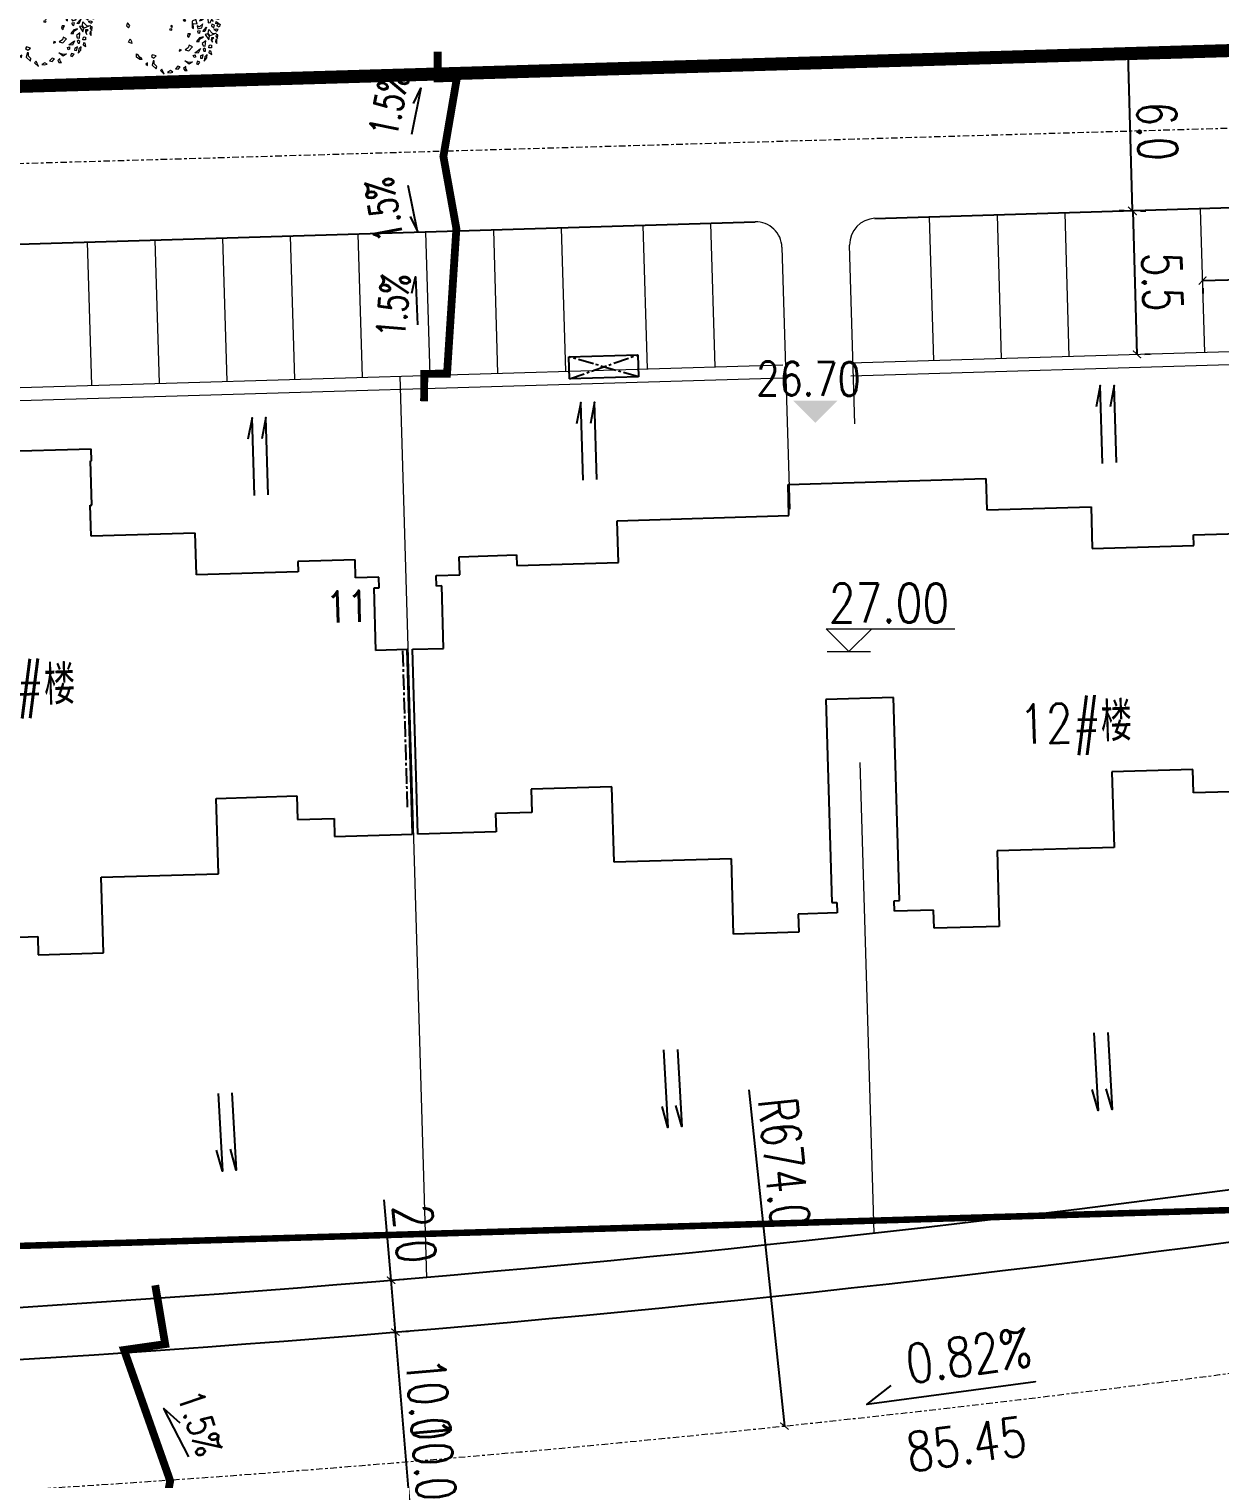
# Model space of a CAD drawing. Header units: inches. Extents: x 393 to 1582, y 246 to 1188.
# Drawn here: x 1165.7 to 1211.4, y 515.7 to 571.3 of the extents above; entities that cross this region are included whole.
import ezdxf

# ---------------------------------------------------------------- set-up
doc = ezdxf.new("R2010")
doc.units = ezdxf.units.IN
doc.header["$MEASUREMENT"] = 0
for name, pattern in [('CENTERX2', [4, 2.5, -0.5, 0.5, -0.5]), ('DASHED2', [0.375, 0.25, -0.125]), ('DOTE', [2.42, 2, -0.2, 0.02, -0.2])]:
    doc.linetypes.add(name, pattern=pattern)
for name, color, linetype, lineweight in [('buildelev', 2, 'Continuous', 20), ('parking', 30, 'Continuous', 18), ('ROAD', 1, 'Continuous', 25), ('ROAD-CENTER', 7, 'CENTERX2', 18), ('walk', 2, 'Continuous', 18), ('围墙', 75, 'FENCELINE1', 15), ('建筑型号', 2, 'Continuous', 18), ('树', 84, 'Continuous', 15)]:
    doc.layers.add(name, color=color, linetype=linetype, lineweight=lineweight)
for name, color, linetype in [('drain', 4, 'Continuous'), ('ELEV', 1, 'Continuous'), ('ROAD-TEXT', 4, 'Continuous'), ('roaddim', 2, 'Continuous'), ('roadradiu', 3, 'Continuous'), ('rod', 1, 'Continuous'), ('公共绿地', 3, 'Continuous'), ('外墙', 42, 'Continuous'), ('建筑层数', 7, 'Continuous'), ('车库边线', 4, 'DOTE')]:
    doc.layers.add(name, color=color, linetype=linetype)
doc.styles.add('_HZTXT', font='txt.shx', dxfattribs={"width": 0.8, "bigfont": 'hztxt.shx'})
doc.styles.add('DIM_FONT', font='SIMPLEX.shx', dxfattribs={"width": 0.8})
doc.styles.add('HZ', font='simplex.shx', dxfattribs={"width": 0.7, "bigfont": 'hztxt.shx'})
doc.styles.add('RO', font='romans.shx', dxfattribs={"width": 0.8})
doc.linetypes.add('FENCELINE1', pattern='A,0.25,-0.1,[133,ltypeshp.shx,S=0.1,R=0,X=-0.1,Y=0],-0.1,1', length=1.45)
doc.dimstyles.new('NORMAL', dxfattribs={"dimtxt": 1.5, "dimasz": 0.3, "dimexe": 0.5, "dimexo": 0.3, "dimgap": 0.3, "dimtad": 1, "dimdec": 1, "dimzin": 1, "dimdsep": 46, "dimtxsty": 'HZ', "dimblk": 'ARCHTICK', "dimcen": 0, "dimclrt": 256, "dimadec": 0, "dimazin": 0, "dimtfac": 1, "dimtdec": 1, "dimtofl": 0, "dimtmove": 0, "dimatfit": 3, "dimldrblk": 'ARCHTICK', "dimfxl": 1, "dimtolj": 2, "dimtzin": 0, "dimarcsym": 0})

# ---------------------------------------------------------------- blocks, each defined once
blk = doc.blocks.new('_ARCHTICK')
at = {"color": 0, "linetype": 'ByBlock', "const_width": 0.15}
blk.add_lwpolyline([(-0.5, -0.5), (0.5, 0.5)], dxfattribs=at)
blk = doc.blocks.new('*D98')
at = {"layer": 'DEFPOINTS', "color": 0, "ltscale": 0.3, "transparency": 16777216}
for p in [(1179.789, 521.316), (1179.789, 521.316), (1180.623, 511.351)]:
    blk.add_point(p, dxfattribs=at)
at = {"layer": 'roaddim', "color": 0, "lineweight": -2, "ltscale": 0.3, "transparency": 16777216}
for p, q in [((1180.623, 511.351), (1179.789, 521.316)), ((1180.088, 521.341), (1180.287, 521.358)), ((1180.922, 511.376), (1181.121, 511.393))]:
    blk.add_line(p, q, dxfattribs=at)
at = {"layer": 'roaddim', "color": 0, "lineweight": -2, "ltscale": 0.3, "transparency": 16777216, "xscale": 0.3, "yscale": 0.3, "zscale": 0.3}
for p, rotation in [((1179.789, 521.316), 94.78542246454629), ((1180.623, 511.351), 274.7854224645463)]:
    blk.add_blockref('_ARCHTICK', p, dxfattribs=dict(at, rotation=rotation))
at = {"layer": 'roaddim', "ltscale": 0.3, "transparency": 16777216, "insert": (1181.252, 516.421), "char_height": 1.5, "attachment_point": 5, "rotation": 274.7854, "style": 'HZ'}
blk.add_mtext('\\A2;10.0', dxfattribs=at)
blk = doc.blocks.new('*D99')
at = {"layer": 'DEFPOINTS', "color": 0, "ltscale": 0.3, "transparency": 16777216}
for p in [(1179.622, 523.309), (1179.622, 523.309), (1179.789, 521.316)]:
    blk.add_point(p, dxfattribs=at)
at = {"layer": 'roaddim', "color": 0, "lineweight": -2, "ltscale": 0.3, "transparency": 16777216}
for p, q in [((1179.622, 523.309), (1179.363, 526.398)), ((1179.921, 523.334), (1180.12, 523.351)), ((1179.789, 521.316), (1179.622, 523.309)), ((1180.088, 521.341), (1180.287, 521.358))]:
    blk.add_line(p, q, dxfattribs=at)
at = {"layer": 'roaddim', "color": 0, "lineweight": -2, "ltscale": 0.3, "transparency": 16777216, "xscale": 0.3, "yscale": 0.3, "zscale": 0.3}
for p, rotation in [((1179.622, 523.309), 94.78542246454634), ((1179.789, 521.316), 274.7854224645463)]:
    blk.add_blockref('_ARCHTICK', p, dxfattribs=dict(at, rotation=rotation))
at = {"layer": 'roaddim', "ltscale": 0.3, "transparency": 16777216, "insert": (1180.526, 525.091), "char_height": 1.5, "attachment_point": 5, "rotation": 274.7854, "style": 'HZ'}
blk.add_mtext('\\A2;2.0', dxfattribs=at)
blk = doc.blocks.new('*D70')
at = {"layer": 'DEFPOINTS', "color": 0, "ltscale": 0.3, "transparency": 16777216}
for p in [(1207.901, 570.404), (1208.067, 564.377), (1208.067, 564.377)]:
    blk.add_point(p, dxfattribs=at)
at = {"layer": 'roaddim', "color": 0, "lineweight": -2, "ltscale": 0.3, "transparency": 16777216}
for p, q in [((1207.601, 570.396), (1207.401, 570.39)), ((1207.901, 570.404), (1208.067, 564.377)), ((1207.767, 564.369), (1207.567, 564.363))]:
    blk.add_line(p, q, dxfattribs=at)
at = {"layer": 'roaddim', "color": 0, "lineweight": -2, "ltscale": 0.3, "transparency": 16777216, "xscale": 0.3, "yscale": 0.3, "zscale": 0.3}
for p, rotation in [((1207.901, 570.404), 91.57745783525081), ((1208.067, 564.377), 271.5774578352508)]:
    blk.add_blockref('_ARCHTICK', p, dxfattribs=dict(at, rotation=rotation))
at = {"layer": 'roaddim', "ltscale": 0.3, "transparency": 16777216, "insert": (1209.033, 567.419), "char_height": 1.5, "attachment_point": 5, "rotation": 271.5775, "style": 'HZ'}
blk.add_mtext('\\A2;6.0', dxfattribs=at)
blk = doc.blocks.new('*D256')
at = {"layer": 'DEFPOINTS', "color": 0, "ltscale": 0.3, "transparency": 16777216}
for p in [(1208.09, 564.354), (1208.253, 558.857), (1208.253, 558.857)]:
    blk.add_point(p, dxfattribs=at)
at = {"layer": 'roaddim', "color": 0, "lineweight": -2, "ltscale": 0.3, "transparency": 16777216}
for p, q in [((1208.09, 564.354), (1208.253, 558.857)), ((1208.39, 564.363), (1208.59, 564.369)), ((1208.553, 558.866), (1208.753, 558.872))]:
    blk.add_line(p, q, dxfattribs=at)
at = {"layer": 'roaddim', "color": 0, "lineweight": -2, "ltscale": 0.3, "transparency": 16777216, "xscale": 0.3, "yscale": 0.3, "zscale": 0.3}
for p, rotation in [((1208.09, 564.354), 91.69491554561874), ((1208.253, 558.857), 271.6949155456188)]:
    blk.add_blockref('_ARCHTICK', p, dxfattribs=dict(at, rotation=rotation))
at = {"layer": 'roaddim', "ltscale": 0.3, "transparency": 16777216, "insert": (1209.221, 561.637), "char_height": 1.5, "attachment_point": 5, "rotation": 271.6949, "style": 'HZ'}
blk.add_mtext('\\A2;5.5', dxfattribs=at)
blk = doc.blocks.new('*D257')
at = {"layer": 'DEFPOINTS', "color": 0, "ltscale": 0.3, "transparency": 16777216}
for p in [(1213.369, 561.769), (1213.369, 561.769), (1210.77, 561.692)]:
    blk.add_point(p, dxfattribs=at)
at = {"layer": 'roaddim', "color": 0, "lineweight": -2, "ltscale": 0.3, "transparency": 16777216}
for p, q in [((1210.77, 561.692), (1213.369, 561.769)), ((1213.369, 561.769), (1216.418, 561.859)), ((1210.779, 561.392), (1210.785, 561.193)), ((1213.378, 561.469), (1213.384, 561.269))]:
    blk.add_line(p, q, dxfattribs=at)
at = {"layer": 'roaddim', "color": 0, "lineweight": -2, "ltscale": 0.3, "transparency": 16777216, "xscale": 0.3, "yscale": 0.3, "zscale": 0.3}
for p, rotation in [((1210.77, 561.692), 181.6949155456512), ((1213.369, 561.769), 1.694915545651219)]:
    blk.add_blockref('_ARCHTICK', p, dxfattribs=dict(at, rotation=rotation))
at = {"layer": 'roaddim', "ltscale": 0.3, "transparency": 16777216, "insert": (1215.012, 562.868), "char_height": 1.5, "attachment_point": 5, "rotation": 1.6949, "style": 'HZ'}
blk.add_mtext('\\A2;2.6', dxfattribs=at)
blk = doc.blocks.new('bg')
at = {"layer": 'buildelev'}
blk.add_line((403415.903, 597892.095), (403417.408, 597892.095), dxfattribs=at)
blk.add_lwpolyline([(403417.451, 597892.89), (403416.656, 597892.095), (403415.86, 597892.89), (403420.35, 597892.89)], dxfattribs=at)
blk = doc.blocks.new('psss')
at = {"layer": 'drain', "ltscale": 3}
for points in [[(-2.979, 0.527), (0.007, 0.531), (-0.808, 0.714)], [(-2.967, -0.004), (0, 0), (-0.815, 0.183)]]:
    blk.add_lwpolyline(points, dxfattribs=at)
blk = doc.blocks.new('A$C614504CE')
at = {"layer": 'ROAD-TEXT', "ltscale": 0.1, "const_width": 0.3}
blk.add_lwpolyline([(3.598, 12.417), (2.86, 12.395), (2.86, 13.418)], dxfattribs=at)
at = {"layer": 'ROAD-TEXT', "ltscale": 0.1}
blk.add_lwpolyline([(2.337, 0.002, 0.3, 0.3, 0), (2.349, 1.053, 0.3, 0.3, 0), (3.22, 1.06, 0.3, 0.3, 0), (3.578, 6.628, 0.3, 0.3, 0), (3.08, 9.4, 0.3, 0.3, 0), (3.622, 12.555, 0.3, 0.3, 0)], format="xyseb", dxfattribs=at)
for points in [[(1.926, 11.432), (2.21, 12.017), (1.86, 10.246)], [(1.804, 7.098), (2.092, 6.515), (1.728, 8.284)], [(1.87, 4.148), (2.008, 4.783), (2.087, 2.928)]]:
    blk.add_lwpolyline(points, dxfattribs=at)
at = {"layer": 'ROAD-TEXT', "style": 'RO', "width": 0.7}
for rotation, p in [(78.7213, (1.287, 10.092)), (100.338, (1.549, 6.257)), (85.2259, (1.6, 2.413))]:
    blk.add_text('1.5%', height=1.1, rotation=rotation, dxfattribs=at).set_placement(p)
blk = doc.blocks.new('GPPMTR01')
at = {"color": 0, "linetype": 'ByBlock'}
for points in [[(-0.215, 0.443), (-0.218, 0.456), (-0.242, 0.475), (-0.199, 0.486), (-0.199, 0.449)], [(-0.173, 0.469), (-0.151, 0.518), (-0.12, 0.516), (-0.128, 0.487), (-0.144, 0.498), (-0.151, 0.48), (-0.145, 0.47)], [(-0.106, 0.53), (-0.073, 0.496), (-0.058, 0.515), (-0.035, 0.504), (-0.038, 0.545), (-0.064, 0.53)], [(0.005, 0.559), (-0.005, 0.523), (0.016, 0.511), (0.051, 0.519)], [(0.01, 0.485), (0.042, 0.462), (0.084, 0.477), (0.066, 0.492), (0.042, 0.485)], [(0.105, 0.53), (0.084, 0.519), (0.099, 0.504), (0.114, 0.511)], [(0.131, 0.488), (0.137, 0.5), (0.134, 0.53), (0.173, 0.507), (0.146, 0.481)], [(0.179, 0.477), (0.229, 0.496), (0.25, 0.473), (0.223, 0.458), (0.22, 0.477), (0.202, 0.469), (0.199, 0.458)], [(-0.412, 0.305), (-0.364, 0.304), (-0.367, 0.328), (-0.343, 0.337), (-0.374, 0.364), (-0.382, 0.335)], [(-0.354, 0.404), (-0.335, 0.371), (-0.312, 0.378), (-0.293, 0.408)], [(-0.298, 0.355), (-0.259, 0.362), (-0.24, 0.402), (-0.263, 0.4), (-0.275, 0.378)], [(-0.263, 0.454), (-0.27, 0.431), (-0.248, 0.431), (-0.243, 0.447)], [(-0.166, 0.433), (-0.207, 0.386), (-0.18, 0.371), (-0.137, 0.387), (-0.147, 0.409), (-0.165, 0.407)], [(-0.127, 0.461), (-0.133, 0.429), (-0.111, 0.428), (-0.096, 0.459)], [(-0.079, 0.401), (-0.097, 0.371), (-0.064, 0.359), (-0.049, 0.371)], [(-0.038, 0.477), (-0.055, 0.454), (-0.043, 0.424), (-0.032, 0.439)], [(0.007, 0.443), (-0.026, 0.412), (-0.02, 0.382), (0.016, 0.352), (0.045, 0.367), (0.01, 0.386), (0.034, 0.42)], [(0.084, 0.371), (0.072, 0.344), (0.081, 0.321), (0.084, 0.344)], [(0.158, 0.447), (0.096, 0.443), (0.105, 0.412), (0.146, 0.393), (0.155, 0.416), (0.14, 0.428)], [(0.128, 0.336), (0.137, 0.287), (0.114, 0.272), (0.146, 0.26), (0.158, 0.302)], [(0.205, 0.439), (0.179, 0.42), (0.194, 0.405), (0.226, 0.416)], [(0.199, 0.291), (0.179, 0.352), (0.211, 0.31)], [(0.214, 0.359), (0.274, 0.374), (0.291, 0.409), (0.282, 0.336), (0.247, 0.333)], [(0.268, 0.45), (0.253, 0.435), (0.241, 0.409), (0.274, 0.428)], [(0.25, 0.325), (0.241, 0.298), (0.312, 0.302), (0.282, 0.329)], [(0.315, 0.416), (0.306, 0.401), (0.318, 0.39), (0.348, 0.393)], [(0.321, 0.363), (0.306, 0.34), (0.327, 0.325), (0.356, 0.325), (0.327, 0.336)], [(0.351, 0.382), (0.348, 0.371), (0.368, 0.355), (0.392, 0.359)], [(-0.482, 0.196), (-0.461, 0.207), (-0.432, 0.177), (-0.452, 0.154), (-0.494, 0.15), (-0.5, 0.177)], [(-0.417, 0.109), (-0.411, 0.15), (-0.357, 0.188), (-0.369, 0.162)], [(-0.393, 0.241), (-0.408, 0.23), (-0.396, 0.226)], [(-0.304, 0.31), (-0.343, 0.272), (-0.298, 0.279)], [(-0.283, 0.139), (-0.269, 0.181), (-0.239, 0.166), (-0.248, 0.139), (-0.263, 0.15)], [(-0.215, 0.295), (-0.215, 0.276), (-0.206, 0.283)], [(-0.123, 0.314), (-0.144, 0.295), (-0.135, 0.287), (-0.115, 0.295)], [(-0.064, 0.207), (-0.085, 0.184), (-0.115, 0.203), (-0.115, 0.219), (-0.085, 0.207), (-0.052, 0.226)], [(-0.032, 0.317), (-0.058, 0.295), (-0.043, 0.264), (-0.023, 0.291)], [(-0.02, 0.188), (-0.008, 0.192), (0.001, 0.177), (-0.02, 0.169)], [(0.045, 0.295), (0.042, 0.249), (0.105, 0.211), (0.119, 0.219), (0.069, 0.245), (0.096, 0.283)], [(0.152, 0.162), (0.137, 0.139), (0.158, 0.12), (0.176, 0.128), (0.161, 0.143)], [(0.179, 0.272), (0.167, 0.245), (0.185, 0.238), (0.199, 0.253)], [(0.253, 0.268), (0.241, 0.226), (0.259, 0.177), (0.274, 0.203), (0.253, 0.219)], [(0.303, 0.268), (0.309, 0.219), (0.336, 0.215), (0.351, 0.234)], [(0.348, 0.173), (0.377, 0.128), (0.356, 0.097), (0.354, 0.128)], [(0.386, 0.257), (0.368, 0.272), (0.365, 0.287), (0.377, 0.298), (0.401, 0.283)], [(0.401, 0.207), (0.383, 0.219), (0.365, 0.211), (0.368, 0.196), (0.392, 0.192)], [(0.431, 0.26), (0.419, 0.245), (0.436, 0.23), (0.466, 0.249)], [(0.422, 0.166), (0.419, 0.135), (0.439, 0.12), (0.451, 0.139)], [(0.442, 0.203), (0.451, 0.169), (0.487, 0.139), (0.472, 0.181)], [(-0.482, 0.014), (-0.506, 0.025), (-0.514, -0.024), (-0.506, -0.036), (-0.464, -0.036), (-0.47, -0.024), (-0.494, -0.017)], [(-0.446, 0.071), (-0.432, 0.055), (-0.414, 0.067)], [(-0.02, 0.033), (-0.035, 0.025), (-0.026, 0.017), (-0.014, 0.021)], [(0.25, 0.086), (0.271, 0.063), (0.274, 0.021), (0.303, 0.052), (0.285, 0.109)], [(0.401, 0.078), (0.398, 0.063), (0.374, 0.067), (0.377, 0.09)], [(0.428, 0.025), (0.431, -0.021), (0.377, -0.043), (0.41, -0.013)], [(0.451, 0.074), (0.469, 0.052), (0.484, 0.063), (0.472, 0.093)], [(-0.467, -0.131), (-0.464, -0.157), (-0.482, -0.154), (-0.485, -0.127)], [(-0.437, -0.131), (-0.429, -0.066), (-0.381, -0.04), (-0.408, -0.078)], [(0.256, -0.013), (0.241, -0.028), (0.253, -0.04)], [(0.407, -0.119), (0.389, -0.138), (0.398, -0.176), (0.419, -0.154)], [(0.436, -0.066), (0.442, -0.097), (0.466, -0.097), (0.481, -0.074), (0.46, -0.078)], [(-0.42, -0.26), (-0.432, -0.218), (-0.411, -0.188), (-0.402, -0.214), (-0.411, -0.229)], [(0.17, -0.286), (0.137, -0.317), (0.149, -0.336), (0.176, -0.321)], [(0.327, -0.305), (0.333, -0.328), (0.389, -0.313)], [(0.416, -0.218), (0.389, -0.233), (0.392, -0.271), (0.407, -0.248)], [(-0.266, -0.366), (-0.304, -0.374), (-0.283, -0.4), (-0.251, -0.393)], [(-0.115, -0.473), (-0.138, -0.438), (-0.106, -0.438), (-0.085, -0.446)], [(0.072, -0.48), (0.042, -0.461), (0.06, -0.45), (0.066, -0.454), (0.096, -0.454), (0.096, -0.438), (0.125, -0.442), (0.114, -0.461)], [(0.188, -0.431), (0.211, -0.423), (0.188, -0.408)], [(0.205, -0.332), (0.199, -0.343), (0.235, -0.378), (0.294, -0.359), (0.274, -0.34), (0.235, -0.351)]]:
    blk.add_lwpolyline(points, close=True, dxfattribs=at)
blk.add_circle((0, 0), 0.01, dxfattribs=at)
blk = doc.blocks.new('*D108')
at = {"layer": 'DEFPOINTS', "color": 0, "ltscale": 0.3, "transparency": 16777216}
for p in [(1123.957, 1187.983), (1247.519, 525.406)]:
    blk.add_point(p, dxfattribs=at)
at = {"layer": 'roadradiu', "color": 0, "lineweight": -2, "ltscale": 0.3, "transparency": 16777216}
blk.add_line((1246.336, 531.746), (1247.519, 525.406), dxfattribs=at)
at = {"layer": 'roadradiu', "color": 0, "lineweight": -2, "ltscale": 0.3, "transparency": 16777216, "xscale": 0.3, "yscale": 0.3, "zscale": 0.3, "rotation": 280.5635434118076}
blk.add_blockref('_ARCHTICK', (1247.519, 525.406), dxfattribs=at)
at = {"layer": 'roadradiu', "ltscale": 0.3, "transparency": 16777216, "insert": (1247.905, 529.063), "char_height": 1.5, "attachment_point": 5, "rotation": 280.5635, "style": 'HZ'}
blk.add_mtext('\\A2;R674.0', dxfattribs=at)
blk = doc.blocks.new('*D345')
at = {"layer": 'DEFPOINTS', "color": 0, "ltscale": 0.3, "transparency": 16777216}
for p in [(1179.789, 521.316), (1179.789, 521.316), (1180.623, 511.351)]:
    blk.add_point(p, dxfattribs=at)
at = {"layer": 'roaddim', "color": 0, "lineweight": -2, "ltscale": 0.3, "transparency": 16777216}
for p, q in [((1180.623, 511.351), (1179.789, 521.316)), ((1180.088, 521.341), (1180.287, 521.358)), ((1180.922, 511.376), (1181.121, 511.393))]:
    blk.add_line(p, q, dxfattribs=at)
at = {"layer": 'roaddim', "color": 0, "lineweight": -2, "ltscale": 0.3, "transparency": 16777216, "xscale": 0.3, "yscale": 0.3, "zscale": 0.3}
for p, rotation in [((1179.789, 521.316), 94.78542246454629), ((1180.623, 511.351), 274.7854224645463)]:
    blk.add_blockref('_ARCHTICK', p, dxfattribs=dict(at, rotation=rotation))
at = {"layer": 'roaddim', "ltscale": 0.3, "transparency": 16777216, "insert": (1181.059, 518.729), "char_height": 1.5, "attachment_point": 5, "rotation": 274.7854, "style": 'HZ'}
blk.add_mtext('\\A2;10.0', dxfattribs=at)
blk = doc.blocks.new('*D175')
at = {"layer": 'DEFPOINTS', "color": 0, "ltscale": 0.3, "transparency": 16777216}
for p in [(1179.622, 523.309), (1179.622, 523.309), (1179.789, 521.316)]:
    blk.add_point(p, dxfattribs=at)
at = {"layer": 'roaddim', "color": 0, "lineweight": -2, "ltscale": 0.3, "transparency": 16777216}
for p, q in [((1179.622, 523.309), (1179.363, 526.398)), ((1179.921, 523.334), (1180.12, 523.351)), ((1179.789, 521.316), (1179.622, 523.309)), ((1180.088, 521.341), (1180.287, 521.358))]:
    blk.add_line(p, q, dxfattribs=at)
at = {"layer": 'roaddim', "color": 0, "lineweight": -2, "ltscale": 0.3, "transparency": 16777216, "xscale": 0.3, "yscale": 0.3, "zscale": 0.3}
for p, rotation in [((1179.622, 523.309), 94.78542246454634), ((1179.789, 521.316), 274.7854224645463)]:
    blk.add_blockref('_ARCHTICK', p, dxfattribs=dict(at, rotation=rotation))
at = {"layer": 'roaddim', "ltscale": 0.3, "transparency": 16777216, "insert": (1180.526, 525.091), "char_height": 1.5, "attachment_point": 5, "rotation": 274.7854, "style": 'HZ'}
blk.add_mtext('\\A2;2.0', dxfattribs=at)
blk = doc.blocks.new('*D188')
at = {"layer": 'DEFPOINTS', "color": 0, "ltscale": 0.3, "transparency": 16777216}
for p in [(1123.957, 1187.983), (1194.722, 517.708)]:
    blk.add_point(p, dxfattribs=at)
at = {"layer": 'roadradiu', "color": 0, "lineweight": -2, "ltscale": 0.3, "transparency": 16777216}
blk.add_line((1193.358, 530.623), (1194.722, 517.708), dxfattribs=at)
at = {"layer": 'roadradiu', "color": 0, "lineweight": -2, "ltscale": 0.3, "transparency": 16777216, "xscale": 0.3, "yscale": 0.3, "zscale": 0.3, "rotation": 276.0266870917976}
blk.add_blockref('_ARCHTICK', (1194.722, 517.708), dxfattribs=at)
at = {"layer": 'roadradiu', "ltscale": 0.3, "transparency": 16777216, "insert": (1194.709, 527.824), "char_height": 1.5, "attachment_point": 5, "rotation": 276.0267, "style": 'HZ'}
blk.add_mtext('\\A2;R674.0', dxfattribs=at)
blk = doc.blocks.new('*D366')
at = {"layer": 'DEFPOINTS', "color": 0, "ltscale": 0.3, "transparency": 16777216}
for p in [(1186.267, 889.56), (1351.243, 417.562)]:
    blk.add_point(p, dxfattribs=at)
at = {"layer": 'roadradiu', "color": 0, "lineweight": -2, "ltscale": 0.3, "transparency": 16777216}
blk.add_line((1189.23, 881.081), (1186.267, 889.56), dxfattribs=at)
at = {"layer": 'roadradiu', "color": 0, "lineweight": -2, "ltscale": 0.3, "transparency": 16777216, "xscale": 0.5, "yscale": 0.5, "zscale": 0.5, "rotation": 109.2659378040136}
blk.add_blockref('_ARCHTICK', (1186.267, 889.56), dxfattribs=at)
at = {"layer": 'roadradiu', "ltscale": 0.3, "transparency": 16777216, "insert": (1189.256, 884.189), "char_height": 1.5, "attachment_point": 5, "rotation": 289.2659, "style": 'HZ'}
blk.add_mtext('\\A2;R500.0', dxfattribs=at)
blk = doc.blocks.new('*D367')
at = {"layer": 'DEFPOINTS', "color": 0, "ltscale": 0.3, "transparency": 16777216}
for p in [(1102.7, 855.811), (1268.804, 491.93)]:
    blk.add_point(p, dxfattribs=at)
at = {"layer": 'roadradiu', "color": 0, "lineweight": -2, "ltscale": 0.3, "transparency": 16777216}
blk.add_line((1105.544, 849.58), (1102.7, 855.811), dxfattribs=at)
at = {"layer": 'roadradiu', "color": 0, "lineweight": -2, "ltscale": 0.3, "transparency": 16777216, "xscale": 0.5, "yscale": 0.5, "zscale": 0.5, "rotation": 114.5356906864757}
blk.add_blockref('_ARCHTICK', (1102.7, 855.811), dxfattribs=at)
at = {"layer": 'roadradiu', "ltscale": 0.3, "transparency": 16777216, "insert": (1105.285, 852.676), "char_height": 1.5, "attachment_point": 5, "rotation": 294.5357, "style": 'HZ'}
blk.add_mtext('\\A2;R400.0', dxfattribs=at)
blk = doc.blocks.new('*D368')
at = {"layer": 'DEFPOINTS', "color": 0, "ltscale": 0.3, "transparency": 16777216}
for p in [(1082.317, 845.798), (1268.804, 491.93)]:
    blk.add_point(p, dxfattribs=at)
at = {"layer": 'roadradiu', "color": 0, "lineweight": -2, "ltscale": 0.3, "transparency": 16777216}
blk.add_line((1085.511, 839.738), (1082.317, 845.798), dxfattribs=at)
at = {"layer": 'roadradiu', "color": 0, "lineweight": -2, "ltscale": 0.3, "transparency": 16777216, "xscale": 0.5, "yscale": 0.5, "zscale": 0.5, "rotation": 117.7890269071793}
blk.add_blockref('_ARCHTICK', (1082.317, 845.798), dxfattribs=at)
at = {"layer": 'roadradiu', "ltscale": 0.3, "transparency": 16777216, "insert": (1085.076, 842.815), "char_height": 1.5, "attachment_point": 5, "rotation": 297.789, "style": 'HZ'}
blk.add_mtext('\\A2;R400.0', dxfattribs=at)

msp = doc.modelspace()

# ---------------------------------------------------------------- linework, layer by layer
at = {"layer": 'ELEV', "color": 0}
msp.add_solid([(1195.058, 557.078), (1196.755, 557.078), (1195.906, 556.23)], dxfattribs=at)
at = {"layer": 'parking', "color": 0, "ltscale": 0.3}
for p, q in [((1200.456, 558.626), (1200.294, 564.124)), ((1203.055, 558.703), (1202.893, 564.201)), ((1205.654, 558.78), (1205.491, 564.278)), ((1208.253, 558.857), (1208.09, 564.354)), ((1210.852, 558.934), (1210.689, 564.431)), ((1178.527, 557.977), (1178.364, 563.475)), ((1181.126, 558.054), (1180.963, 563.551)), ((1183.725, 558.131), (1183.562, 563.628)), ((1186.324, 558.208), (1186.161, 563.705)), ((1189.461, 558.301), (1189.299, 563.798)), ((1192.06, 558.378), (1191.897, 563.875)), ((1168.132, 557.669), (1167.969, 563.167)), ((1170.731, 557.746), (1170.568, 563.244)), ((1173.329, 557.823), (1173.167, 563.321)), ((1175.928, 557.9), (1175.766, 563.398)), ((1197.258, 558.532), (1229.044, 559.472)), ((1162.973, 557.517), (1194.659, 558.455))]:
    msp.add_line(p, q, dxfattribs=at)
at = {"layer": 'ROAD', "color": 0, "linetype": 'Continuous'}
for radius, start in [(667.375, 271.496145), (669.375, 271.793994)]:
    msp.add_arc((1123.947, 1188.358), radius, start, 279.787616, dxfattribs=at)
at = {"layer": 'ROAD-CENTER', "color": 5, "ltscale": 0.1}
msp.add_line((1136.693, 565.349), (1276.152, 569.43), dxfattribs=at)
msp.add_arc((1123.957, 1187.983), 674, 271.218953, 281.724472, dxfattribs=at)
msp.add_arc((1123.957, 1187.983), 674, 271.218953, 281.724472, dxfattribs=at)
at = {"layer": 'ROAD-TEXT', "color": 0, "const_width": 0.3}
msp.add_lwpolyline([(1170.571, 523.116), (1170.951, 520.854), (1169.374, 520.628), (1171.144, 515.605), (1170.226, 510.678), (1171.844, 510.639), (1171.917, 508.427)], dxfattribs=at)
at = {"layer": 'ROAD-TEXT', "color": 0}
msp.add_lwpolyline([(1204.352, 519.409), (1204.352, 519.409), (1197.89, 518.535), (1198.818, 519.264)], dxfattribs=at)
msp.add_lwpolyline([(1204.352, 519.409), (1204.352, 519.409), (1197.89, 518.535), (1198.818, 519.264)], dxfattribs=at)
at = {"layer": 'ROAD-TEXT', "color": 0, "ltscale": 0.3}
msp.add_lwpolyline([(1171.864, 516.525), (1170.9, 518.377), (1171.518, 517.833)], dxfattribs=at)
at = {"layer": 'rod', "color": 0, "ltscale": 0.3}
for p, q in [((1264.405, 572.076), (1159.64, 568.976)), ((1198.194, 564.079), (1227.98, 564.977)), ((1163.809, 563.043), (1193.596, 563.941))]:
    msp.add_line(p, q, dxfattribs=at)
at = {"layer": 'walk', "color": 0}
for p, q in [((1194.625, 562.971), (1194.923, 552.912)), ((1197.427, 556.188), (1197.224, 563.05))]:
    msp.add_line(p, q, dxfattribs=at)
at = {"layer": 'walk', "color": 0, "ltscale": 0.3}
msp.add_arc((1198.224, 563.08, 0), 1, 91.7263, 181.6949, dxfattribs=at)
at = {"layer": 'walk', "color": 0}
msp.add_arc((1193.626, 562.941, 0), 1, 1.6949, 91.7263, dxfattribs=at)
at = {"layer": '公共绿地', "color": 0, "linetype": 'FENCELINE1', "ltscale": 0.1, "const_width": 0.5}
msp.add_lwpolyline([(1264.405, 572.076), (1159.64, 568.976), (1157.904, 569.719, -0.299291), (1155.278, 573.349)], format="xyb", dxfattribs=at)
at = {"layer": '围墙', "color": 0, "ltscale": 0.2}
for p, q in [((1197.273, 558.032), (1229.059, 558.972)), ((1162.988, 557.017), (1194.674, 557.955)), ((1179.955, 558.02), (1180.979, 523.402)), ((1197.612, 543.188), (1198.147, 525.12))]:
    msp.add_line(p, q, dxfattribs=at)
at = {"layer": '外墙', "color": 2, "ltscale": 0.1}
for p, q in [((1168.108, 555.222), (1162.911, 555.069)), ((1168.122, 554.773), (1168.108, 555.222)), ((1168.081, 554.771), (1168.122, 554.773)), ((1168.132, 553.072), (1168.081, 554.771)), ((1194.86, 553.863), (1202.457, 554.088)), ((1202.457, 554.088), (1202.492, 552.888)), ((1194.896, 552.664), (1194.86, 553.863)), ((1168.072, 553.07), (1168.132, 553.072)), ((1168.107, 551.871), (1168.072, 553.07)), ((1202.492, 552.888), (1206.491, 553.007)), ((1206.491, 553.007), (1206.538, 551.407)), ((1188.299, 552.468), (1194.896, 552.664)), ((1188.346, 550.869), (1188.299, 552.468)), ((1172.106, 551.989), (1168.107, 551.871)), ((1172.153, 550.39), (1172.106, 551.989)), ((1210.424, 551.923), (1212.623, 551.988)), ((1210.436, 551.523), (1210.424, 551.923)), ((1206.538, 551.407), (1210.436, 551.523)), ((1178.238, 550.97), (1176.039, 550.905)), ((1176.039, 550.905), (1176.051, 550.505)), ((1178.259, 550.27), (1178.238, 550.97)), ((1182.237, 551.088), (1184.436, 551.154)), ((1182.257, 550.389), (1182.237, 551.088)), ((1184.436, 551.154), (1184.448, 550.754)), ((1184.448, 550.754), (1188.346, 550.869)), ((1176.051, 550.505), (1172.153, 550.39)), ((1179.159, 550.297), (1178.259, 550.27)), ((1179.17, 549.897), (1179.159, 550.297)), ((1181.358, 550.362), (1182.257, 550.389)), ((1181.37, 549.962), (1181.358, 550.362)), ((1178.971, 549.891), (1179.17, 549.897)), ((1179.042, 547.492), (1178.971, 549.891)), ((1181.57, 549.968), (1181.37, 549.962)), ((1181.641, 547.569), (1181.57, 549.968)), ((1180.241, 547.528), (1179.042, 547.492)), ((1180.451, 540.431), (1180.241, 547.528)), ((1180.441, 547.534), (1181.641, 547.569)), ((1180.651, 540.437), (1180.441, 547.534)), ((1198.904, 545.679), (1196.305, 545.602)), ((1196.305, 545.602), (1196.536, 537.806)), ((1199.135, 537.882), (1198.904, 545.679)), ((1210.391, 542.918), (1207.292, 542.826)), ((1207.292, 542.826), (1207.378, 539.927)), ((1210.417, 542.018), (1210.391, 542.918)), ((1188.1, 542.258), (1185.002, 542.166)), ((1188.186, 539.359), (1188.1, 542.258)), ((1172.907, 541.808), (1176.006, 541.9)), ((1172.993, 538.91), (1172.907, 541.808)), ((1176.006, 541.9), (1176.032, 541.001)), ((1185.002, 542.166), (1185.028, 541.267)), ((1211.817, 542.059), (1210.417, 542.018)), ((1185.028, 541.267), (1183.629, 541.225)), ((1183.629, 541.225), (1183.65, 540.526)), ((1176.032, 541.001), (1177.432, 541.042)), ((1177.432, 541.042), (1177.452, 540.342)), ((1177.452, 540.342), (1180.451, 540.431)), ((1183.65, 540.526), (1180.651, 540.437)), ((1192.684, 539.492), (1188.186, 539.359)), ((1192.77, 536.594), (1192.684, 539.492)), ((1207.378, 539.927), (1202.88, 539.794)), ((1202.88, 539.794), (1202.966, 536.895)), ((1168.495, 538.777), (1172.993, 538.91)), ((1168.581, 535.878), (1168.495, 538.777)), ((1196.536, 537.806), (1196.736, 537.811)), ((1196.736, 537.811), (1196.748, 537.412)), ((1198.935, 537.877), (1199.135, 537.882)), ((1198.946, 537.477), (1198.935, 537.877)), ((1196.748, 537.412), (1195.248, 537.367)), ((1195.248, 537.367), (1195.269, 536.668)), ((1200.446, 537.521), (1198.946, 537.477)), ((1200.467, 536.821), (1200.446, 537.521)), ((1202.966, 536.895), (1200.467, 536.821)), ((1164.562, 536.459), (1166.061, 536.504)), ((1166.061, 536.504), (1166.082, 535.804)), ((1195.269, 536.668), (1192.77, 536.594)), ((1166.082, 535.804), (1168.581, 535.878))]:
    msp.add_line(p, q, dxfattribs=at)
at = {"layer": '车库边线', "color": 0, "ltscale": 0.3}
msp.add_line((1180.255, 541.473), (1180.078, 547.471), dxfattribs=at)
at = {"layer": '车库边线', "color": 0, "linetype": 'DASHED2', "const_width": 0.25}
msp.add_lwpolyline([(1132.35, 622.092), (1134.269, 557.22), (1139.767, 557.383), (1140.758, 523.898), (1143.706, 523.985), (1143.732, 523.085), (1145.282, 523.131), (1145.255, 524.031), (1252.509, 527.204), (1262.273, 562.038), (1263.14, 561.795), (1263.558, 563.287), (1262.692, 563.531), (1274.227, 604.68)], dxfattribs=at)
at = {"layer": '车库边线', "color": 0, "ltscale": 100}
msp.add_lwpolyline([(1186.446, 558.764), (1189.095, 558.842), (1189.12, 557.993), (1186.471, 557.914)], close=True, dxfattribs=at)
at = {"layer": '车库边线', "color": 0, "ltscale": 0.3}
for points in [[(1189.12, 557.993), (1186.446, 558.764)], [(1186.471, 557.914), (1189.095, 558.842)]]:
    msp.add_lwpolyline(points, dxfattribs=at)

# ---------------------------------------------------------------- block references
at = {"layer": 'buildelev', "color": 0, "linetype": 'Continuous', "xscale": 1.099999999998545, "yscale": 1.099999999998545, "zscale": 1.1}
msp.add_blockref('bg', (-442561.126, -657133.856), dxfattribs=at)
at = {"layer": 'ROAD', "color": 0, "rotation": 91.62464345549249}
for p in [(1207.377, 557.664), (1187.432, 557.019), (1174.818, 556.432)]:
    msp.add_blockref('psss', p, dxfattribs=at)
at = {"layer": 'ROAD', "color": 0, "xscale": -1, "rotation": 93.3095437502972}
for p in [(1207.295, 529.859), (1190.781, 529.209), (1173.683, 527.535)]:
    msp.add_blockref('psss', p, dxfattribs=at)
at = {"layer": 'ROAD-TEXT', "color": 0, "ltscale": 0.3}
msp.add_blockref('A$C614504CE', (1178.551, 557.056), dxfattribs=at)
at = {"layer": '树', "xscale": 3.485684247348809, "yscale": 3.485684247345489, "zscale": 3.485684247348809, "rotation": 300.5404110417522}
for p in [(1166.337, 571.636), (1171.166, 571.332)]:
    msp.add_blockref('GPPMTR01', p, dxfattribs=at)

# ---------------------------------------------------------------- texts
at = {"layer": 'buildelev', "color": 0, "style": 'RO', "width": 0.8}
msp.add_text('27.00', height=1.5, dxfattribs=at).set_placement((1196.418, 548.556))
at = {"layer": 'ELEV', "color": 0, "style": 'DIM_FONT', "width": 0.8}
msp.add_text('26.70', height=1.3, rotation=359.6712, dxfattribs=at).set_placement((1193.636, 557.28))
at = {"layer": 'ROAD-TEXT', "color": 0, "style": 'DIM_FONT', "width": 0.8}
for s, p in [('0.82%', (1199.504, 519.326)), ('0.82%', (1199.504, 519.326)), ('85.45', (1199.52, 515.941)), ('85.45', (1199.52, 515.941))]:
    msp.add_text(s, height=1.5, rotation=8.2703, dxfattribs=at).set_placement(p)
at = {"layer": 'ROAD-TEXT', "color": 0, "ltscale": 0.3, "style": 'DIM_FONT', "width": 0.8}
msp.add_text('1.5%', height=1, rotation=288.8089, dxfattribs=at).set_placement((1171.404, 518.863))
at = {"layer": '建筑型号', "color": 0, "style": '_HZTXT', "width": 0.8}
for p in [(1163.187, 545.305), (1203.75, 543.897)]:
    msp.add_text('12#楼', height=1.5, rotation=1.7114, dxfattribs=at).set_placement(p)
at = {"layer": '建筑层数', "color": 0, "style": 'DIM_FONT', "width": 0.8}
msp.add_text('11', height=1.2, rotation=1.6949, dxfattribs=at).set_placement((1177.14, 548.545))

# ---------------------------------------------------------------- dimensions: what is measured, and where the dimension line sits
at = {"layer": 'roaddim', "color": 0, "ltscale": 0.3}
for p1, p2, picture, middle in [((1207.901, 570.404), (1208.067, 564.377), '*D70', (1209.033, 567.419)), ((1208.09, 564.354), (1208.253, 558.857), '*D256', (1209.221, 561.637)), ((1210.77, 561.692), (1213.369, 561.769), '*D257', (1215.012, 562.868)), ((1179.789, 521.316), (1179.622, 523.309), '*D99', (1180.526, 525.091)), ((1179.789, 521.316), (1179.622, 523.309), '*D175', (1180.526, 525.091)), ((1180.623, 511.351), (1179.789, 521.316), '*D98', (1181.252, 516.421))]:
    dim = msp.add_aligned_dim(p1=p1, p2=p2, distance=0, dimstyle='NORMAL', override={"dimzin": 0}, dxfattribs=at)
    dim.commit()
    dim.dimension.update_dxf_attribs({"geometry": picture, "text_midpoint": middle})
dim = msp.add_linear_dim(base=(1179.789, 521.316), p1=(1180.623, 511.351), p2=(1179.789, 521.316), angle=94.7854, dimstyle='NORMAL', override={"dimzin": 0}, dxfattribs=at)
dim.commit()
dim.dimension.update_dxf_attribs({"geometry": '*D345', "text_midpoint": (1180.013, 518.641), "dimtype": 161})
at = {"layer": 'roadradiu', "color": 0, "ltscale": 0.3}
for center, mpoint, override, picture, middle in [((1123.957, 1187.983), (1247.519, 525.406), {"dimzin": 0}, '*D108', (1246.873, 528.871)), ((1123.957, 1187.983), (1194.722, 517.708), {"dimzin": 0}, '*D188', (1193.665, 527.714)), ((1351.243, 417.562), (1186.267, 889.56), {"dimasz": 0.5, "dimzin": 0}, '*D366', (1188.265, 883.843)), ((1268.804, 491.93), (1102.7, 855.811), {"dimasz": 0.5, "dimzin": 0}, '*D367', (1104.33, 852.24)), ((1268.804, 491.93), (1082.317, 845.798), {"dimasz": 0.5, "dimzin": 0}, '*D368', (1084.147, 842.326))]:
    dim = msp.add_radius_dim(center=center, mpoint=mpoint, dimstyle='NORMAL', override=override, dxfattribs=at)
    dim.commit()
    dim.dimension.update_dxf_attribs({"geometry": picture, "text_midpoint": middle, "dimtype": 164})

doc.saveas('drawing.dxf')
